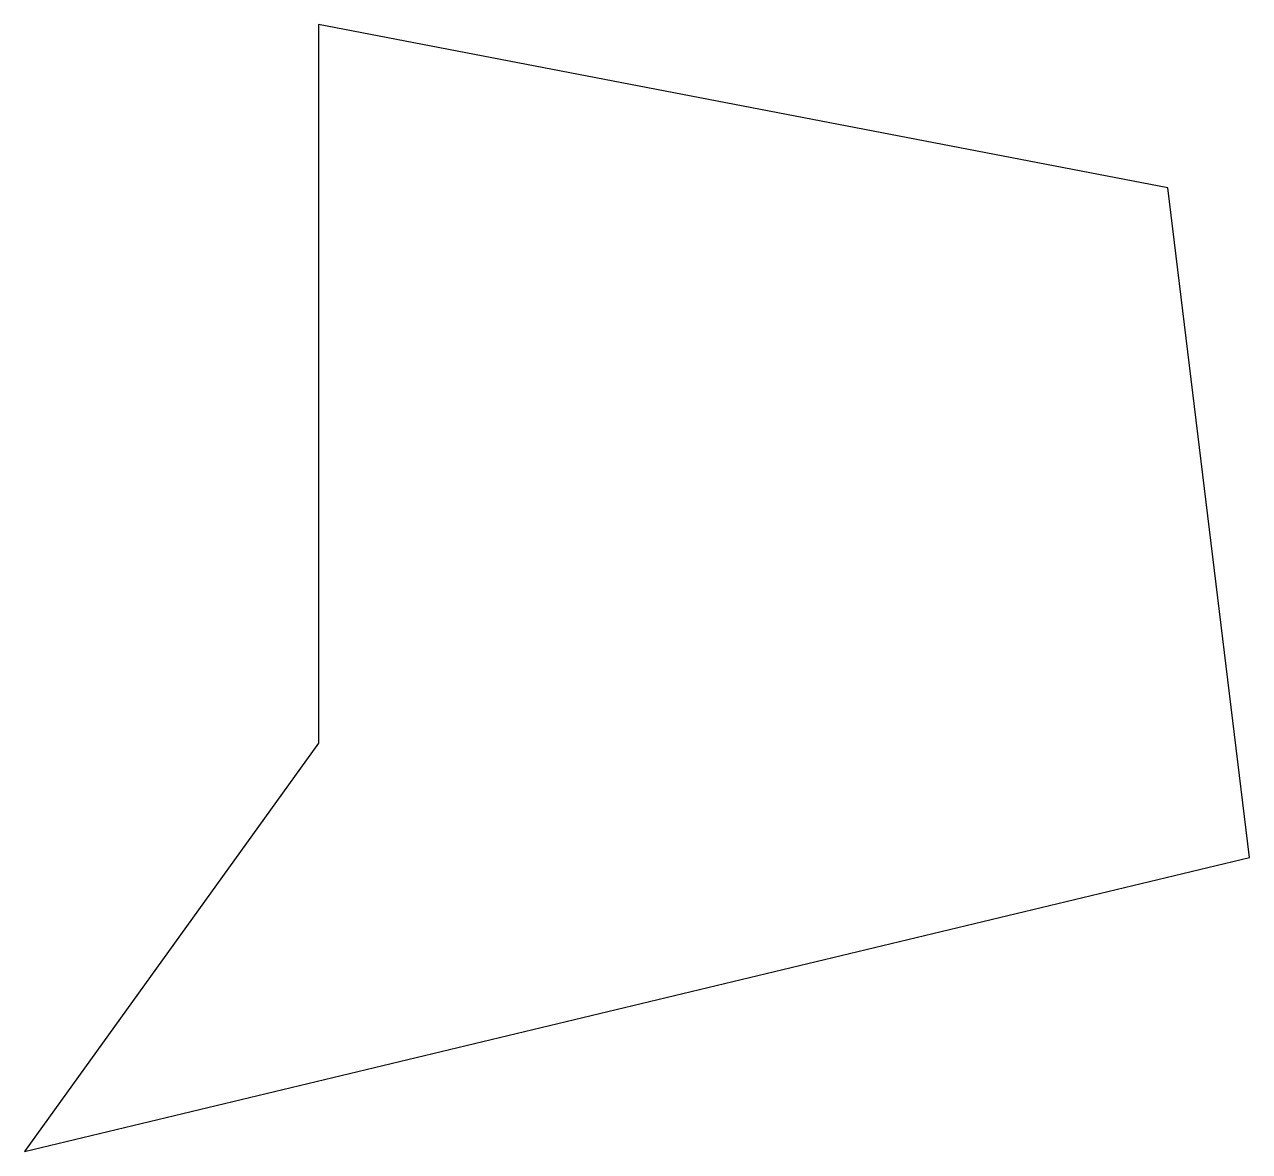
# Model space of a CAD drawing. Header units: metres. Extents: x 2 to 77, y 2 to 71.
import ezdxf

# ---------------------------------------------------------------- set-up
doc = ezdxf.new("R2010")
doc.units = ezdxf.units.M

msp = doc.modelspace()

# ---------------------------------------------------------------- linework, layer by layer
msp.add_lwpolyline([(20, 27), (2, 2), (77, 20), (72, 61), (20, 71), (20, 27)])

doc.saveas('drawing.dxf')
